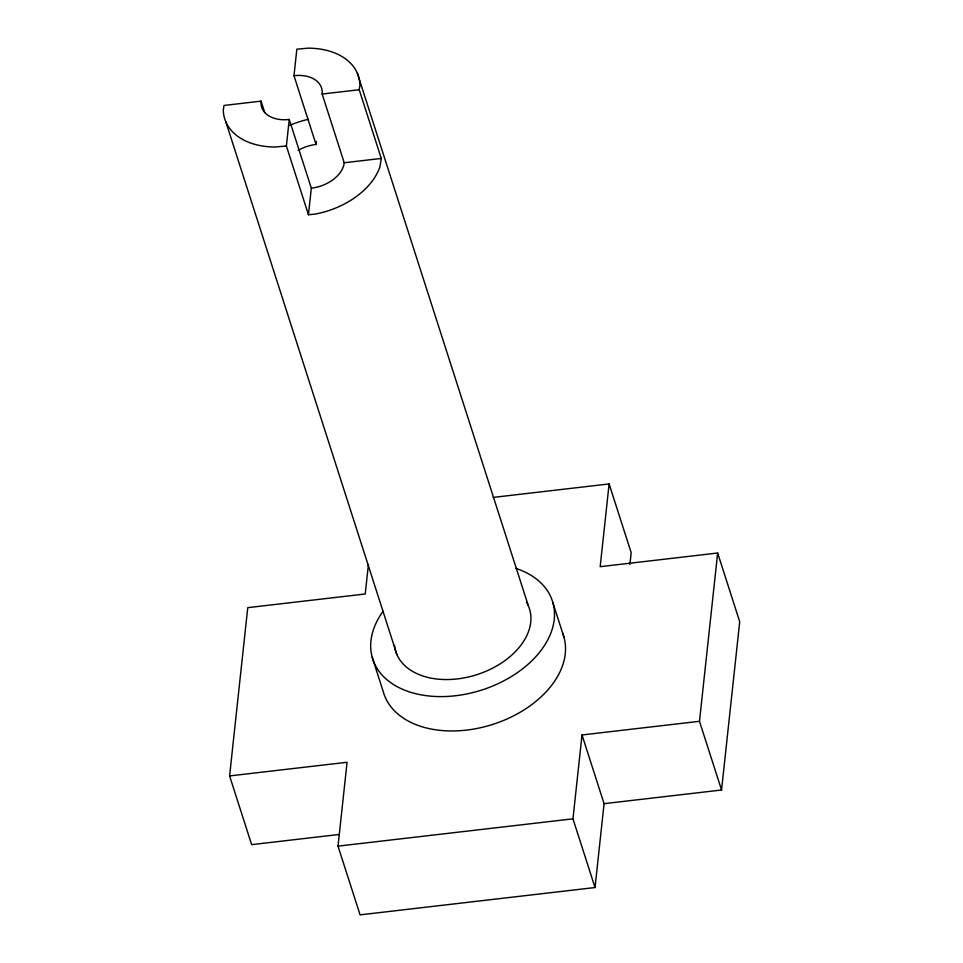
<?xml version="1.0" encoding="UTF-8"?>
<svg xmlns="http://www.w3.org/2000/svg" width="963" height="963" viewBox="0 0 963 963"><rect width="100%" height="100%" fill="white"/><g stroke="black" fill="none" stroke-linecap="round" stroke-linejoin="round"><path stroke-width="1.44" d="M286.384 146.003L289.249 119.46A31.466 20.969 -17.8 0 1 261.069 101.139L224.018 105.448L223.284 110.011A70.191 46.778 -17.8 0 0 274.985 147.026L286.384 146.003L308.449 214.725L314.769 214.159A70.191 46.778 -17.8 0 0 379.964 166.683L381.276 158.438L359.211 89.728L359.945 85.165A70.191 46.778 -17.8 0 0 308.244 48.15L296.845 49.173L293.98 75.716L316.033 144.426A31.466 20.969 -17.8 0 0 298.097 150.421M339.385 834.44L251.644 844.647L229.591 775.925L247.756 607.653L365.23 593.99L368.42 564.438M308.449 214.725L311.314 188.182L289.249 119.46M316.033 144.426L316.358 141.477M493.128 497.414L609.11 483.932L600.178 566.677L717.652 553.015L699.487 721.299L582.013 734.962L604.078 803.672L595.026 887.537L360.078 914.85L338.013 846.14L347.065 762.275L229.591 775.925M595.026 887.537L572.961 818.827L582.013 734.962M629.898 564.462L631.174 552.642L609.11 483.932M604.078 803.672L721.552 790.009L739.716 621.737L717.652 553.015M293.98 75.716A31.466 20.969 -17.8 0 1 322.16 94.037L359.211 89.728M311.314 188.182A31.466 20.969 -17.8 0 0 344.224 162.747L381.276 158.438M338.013 846.14L572.961 818.827M699.487 721.299L721.552 790.009M552.931 602.838L563.969 637.193M357.333 73.2L528.314 605.727M322.16 94.037L344.224 162.747M261.069 101.139L264.753 112.587M225.896 121.976L396.876 654.503M372.248 657.392L383.274 691.747A94.386 62.908 -17.8 0 0 493.694 724.104A94.386 62.908 -17.8 0 0 562.536 632.956M515.939 568.399A94.386 62.908 -17.8 0 1 539.051 652.926A94.386 62.908 -17.8 0 1 413.982 693.252A94.386 62.908 -17.8 0 1 383.118 611.228M526.436 602.08A70.191 46.778 -17.8 0 1 477.455 674.473A70.191 46.778 -17.8 0 1 394.433 645.294M289.719 125.395A70.191 46.778 -17.8 0 1 308.485 119.28"/></g></svg>
